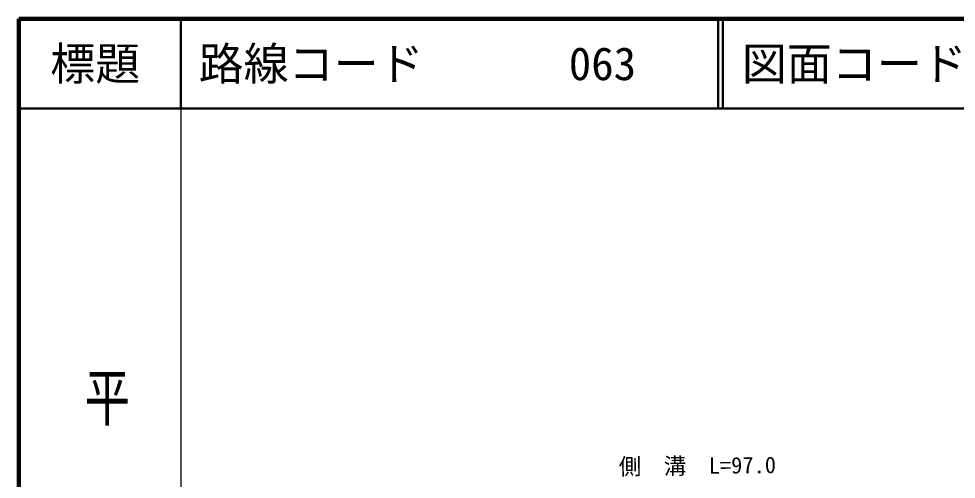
# Model space of a CAD drawing. Units: millimetres, scale not verified. Extents: x 40000 to 680000, y 20000 to 380000.
# Drawn here: x 40000 to 144210, y 328768 to 380000 of the extents above; entities that cross this region are included whole.
import ezdxf
from ezdxf.enums import TextEntityAlignment as Align

# ---------------------------------------------------------------- set-up
doc = ezdxf.new("R2010")
doc.units = ezdxf.units.MM
doc.header["$LTSCALE"] = 1000
for name, color, linetype, lineweight in [('M-STR-HTXT', 7, 'Continuous', 13), ('M-TTL', 2, 'Continuous', 140), ('M-TTL-BAND', 7, 'Continuous', 25), ('M-TTL-LINE', 7, 'Continuous', 50)]:
    doc.layers.add(name, color=color, linetype=linetype, lineweight=lineweight)
doc.layers.add('M-TTL-TXT', color=7, linetype='Continuous')
doc.styles.add('@ＭＳ ゴシック', font='')
doc.styles.add('ＭＳ ゴシック', font='')
doc.styles.get('@ＭＳ ゴシック').set_extended_font_data('@MS Gothic')
doc.styles.get('ＭＳ ゴシック').set_extended_font_data('MS Gothic')

msp = doc.modelspace()

# ---------------------------------------------------------------- linework, layer by layer
at = {"layer": 'M-TTL'}
for p, q in [((40000, 380000), (40000, 20000)), ((40000, 380000), (40000, 20000)), ((680000, 380000), (40000, 380000)), ((680000, 380000), (40000, 380000)), ((680000, 380000), (40000, 380000))]:
    msp.add_line(p, q, dxfattribs=at)
at = {"layer": 'M-TTL-BAND'}
msp.add_line((58000, 370000), (58000, 20000), dxfattribs=at)
msp.add_line((58000, 370000), (58000, 20000), dxfattribs=at)
at = {"layer": 'M-TTL-LINE'}
for p, q in [((58000, 380000), (58000, 370000)), ((58000, 380000), (58000, 370000)), ((117750, 380000), (117750, 370000)), ((117750, 380000), (117750, 370000)), ((118250, 380000), (118250, 370000)), ((118250, 380000), (118250, 370000)), ((40000, 370000), (680000, 370000)), ((40000, 370000), (680000, 370000))]:
    msp.add_line(p, q, dxfattribs=at)

# ---------------------------------------------------------------- texts
at = {"layer": 'M-STR-HTXT', "style": 'ＭＳ ゴシック'}
msp.add_text('側\u3000溝\u3000L=97.0', height=1833, rotation=0.616, dxfattribs=at).set_placement((115450, 328811), align=Align.BOTTOM_CENTER)
at = {"layer": 'M-TTL-BAND', "style": '@ＭＳ ゴシック', "width": 1.4}
msp.add_text('平  面  図', height=3666, rotation=270, dxfattribs=at).set_placement((49777, 306475), align=Align.MIDDLE_RIGHT)
msp.add_text('平  面  図', height=3666, rotation=270, dxfattribs=at).set_placement((49777, 306475), align=Align.MIDDLE_RIGHT)
at = {"layer": 'M-TTL-TXT', "style": 'ＭＳ ゴシック'}
msp.add_text('標題', height=3666, dxfattribs=at).set_placement((48500, 375000), align=Align.MIDDLE_CENTER)
msp.add_text('標題', height=3666, dxfattribs=at).set_placement((48500, 375000), align=Align.MIDDLE_CENTER)
for s, p in [('路線コード', (60000, 375000)), ('路線コード', (60000, 375000)), ('063', (101142, 375000)), ('063', (101142, 375000)), ('図面コード', (120380, 375000)), ('図面コード', (120380, 375000))]:
    msp.add_text(s, height=3666, dxfattribs=at).set_placement(p, align=Align.MIDDLE_LEFT)

doc.saveas('drawing.dxf')
